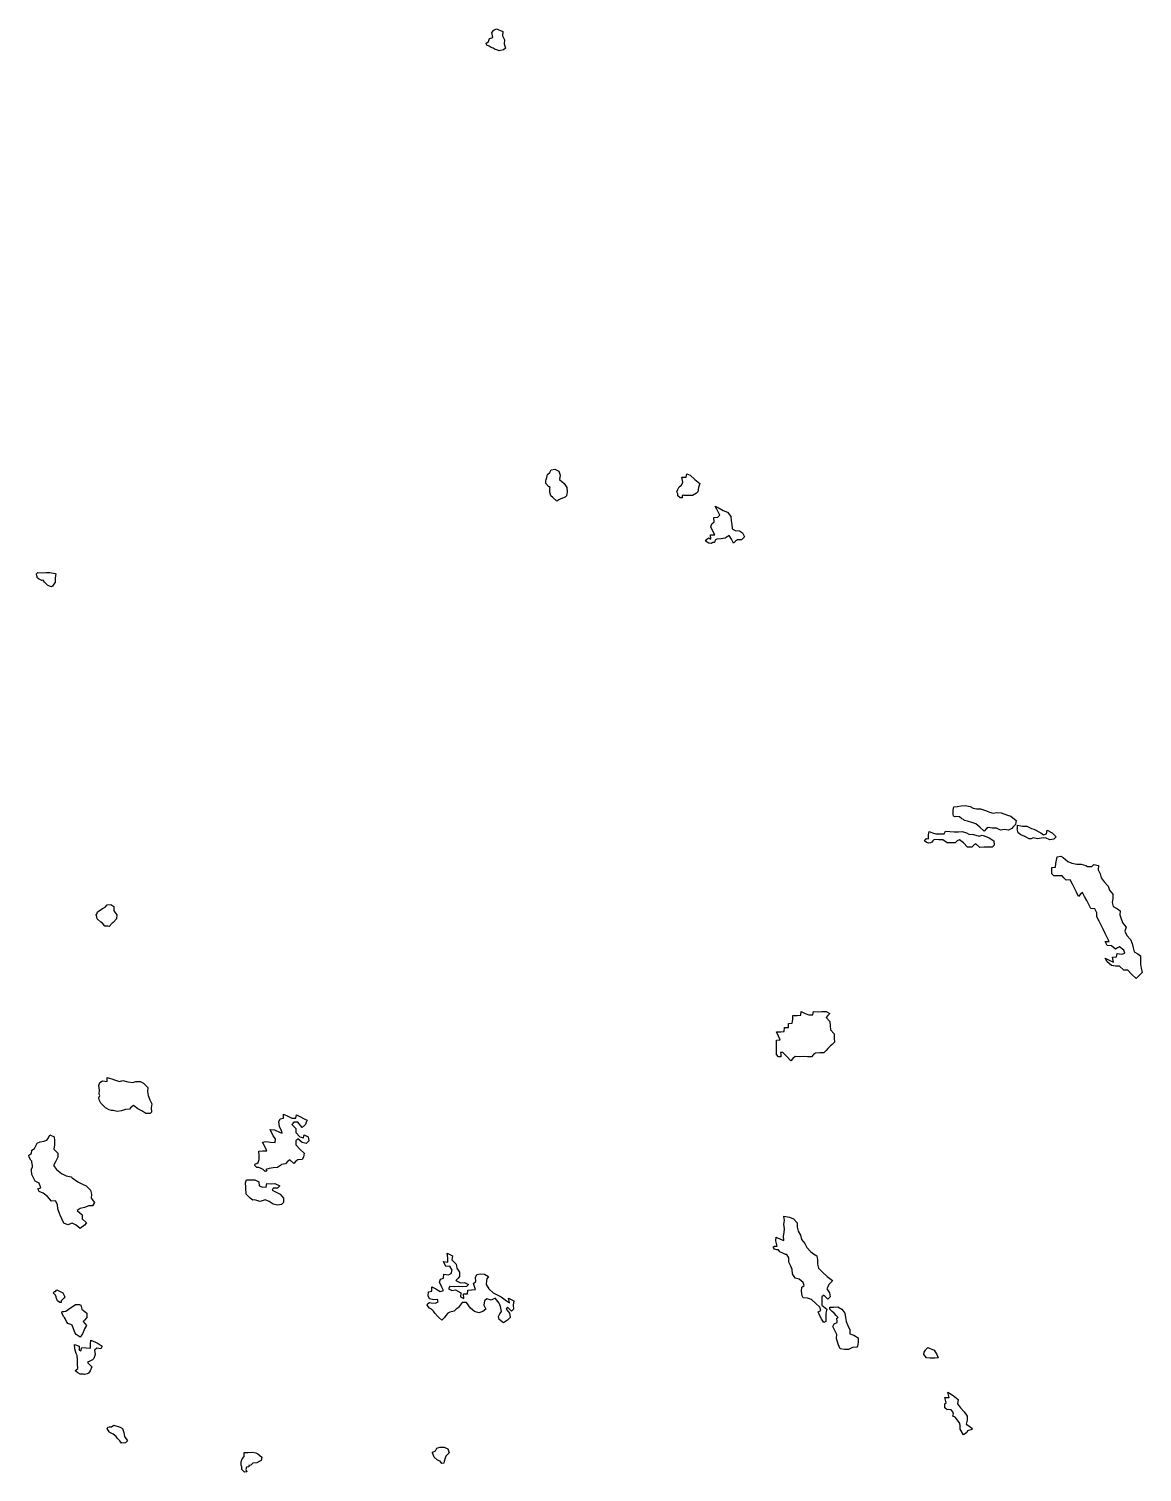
# Model space of a CAD drawing. Extents: x 450006 to 454999, y 6465006 to 6474995.
# Drawn here: x 454430 to 454972, y 6465006 to 6465708 of the extents above; entities that cross this region are included whole.
import ezdxf

# ---------------------------------------------------------------- set-up
doc = ezdxf.new("R2010")
doc.units = 0

msp = doc.modelspace()

# ---------------------------------------------------------------- linework, layer by layer
at = {"layer": '1010'}
for points in [[(454653, 6465700.5), (454652.54, 6465701), (454652.58, 6465701.4), (454653, 6465701.56), (454653.78, 6465702.2), (454654.32, 6465703.66), (454655.8, 6465704.18), (454655.38, 6465706.6), (454656.32, 6465707.66), (454657.62, 6465708.36), (454660.66, 6465707), (454660.62, 6465705), (454661.58, 6465703), (454661.34, 6465701), (454662, 6465699), (454661, 6465698.18), (454659, 6465697.62), (454657.86, 6465698.12), (454657, 6465698.24), (454655.96, 6465699), (454655, 6465699.32), (454654.12, 6465699.86), (454653, 6465700.5), (454653, 6465700.5)], [(454683, 6465485.62), (454681.62, 6465487), (454681.62, 6465488.36), (454681.78, 6465489), (454682.12, 6465489.86), (454682.52, 6465491.46), (454683.64, 6465492.34), (454684.3, 6465493.68), (454686, 6465493.98), (454687.96, 6465493), (454688.58, 6465491), (454688.38, 6465489), (454690.56, 6465487), (454691.84, 6465485), (454692.1, 6465483), (454691.66, 6465481), (454691, 6465480.28), (454689, 6465479.5), (454687.98, 6465479), (454687, 6465478.42), (454685, 6465480.22), (454684.14, 6465481), (454683.76, 6465482.22), (454683.58, 6465483), (454683.58, 6465484.4), (454683.76, 6465485), (454683, 6465485.62), (454683, 6465485.62)], [(454747, 6465480), (454746, 6465481), (454746, 6465481.98), (454745.4, 6465483), (454745.9, 6465484.08), (454746.56, 6465485.42), (454747.76, 6465486.22), (454748.36, 6465487.62), (454747.92, 6465490.06), (454749.92, 6465490.06), (454750.32, 6465491.66), (454751.98, 6465491), (454754.14, 6465489), (454756.66, 6465487), (454756.02, 6465485), (454755.7, 6465483), (454755, 6465482.34), (454753, 6465481.24), (454751, 6465481.2), (454750.74, 6465481.24), (454749, 6465481.24), (454748.58, 6465481.4), (454747.98, 6465481), (454747.98, 6465480), (454747, 6465480), (454747, 6465480)], [(454761, 6465457.9), (454759.46, 6465459), (454760, 6465459.98), (454761, 6465460.52), (454762, 6465459.98), (454761.88, 6465462.1), (454763.92, 6465462.06), (454763, 6465463.82), (454762.06, 6465465.92), (454762.54, 6465467.44), (454763.56, 6465468.42), (454763.54, 6465470.44), (454765.42, 6465470.56), (454766.36, 6465471.62), (454765, 6465474.56), (454764.04, 6465475.94), (454765.98, 6465475), (454768.04, 6465473.94), (454770.1, 6465473), (454771.66, 6465471), (454771.88, 6465469), (454772.26, 6465467), (454772.46, 6465465), (454773.92, 6465464.06), (454776, 6465463.98), (454777.38, 6465463), (454778.4, 6465461), (454777, 6465459.58), (454775, 6465459.58), (454773.98, 6465459), (454773, 6465458), (454772, 6465459.98), (454771, 6465461.66), (454769.98, 6465461), (454769, 6465460.32), (454767, 6465460), (454765, 6465459.92), (454764.34, 6465459.64), (454763.98, 6465459), (454763.74, 6465458.24), (454763, 6465458.32), (454762.22, 6465457.76), (454761, 6465457.9), (454761, 6465457.9)], [(454435, 6465440.36), (454434.14, 6465441), (454433.92, 6465442.06), (454433.72, 6465443), (454434.3, 6465443.68), (454436.54, 6465443.44), (454438.3, 6465443.68), (454440.26, 6465443.72), (454442.86, 6465443.12), (454443.18, 6465443), (454443, 6465442), (454442.74, 6465441), (454442.8, 6465439), (454441.54, 6465437), (454441, 6465436.76), (454440, 6465437), (454439, 6465437.52), (454437.52, 6465439), (454437, 6465440), (454436.22, 6465439.76), (454435, 6465440.36), (454435, 6465440.36)], [(454881, 6465324.8), (454880.16, 6465325), (454880, 6465325.98), (454880, 6465327), (454880, 6465327.98), (454880.32, 6465329.66), (454882.16, 6465329.82), (454883.88, 6465330.1), (454885.8, 6465330.18), (454888.18, 6465329.8), (454889.76, 6465329), (454891.36, 6465328.62), (454893.34, 6465328.64), (454896.28, 6465327.7), (454897.64, 6465327), (454899.5, 6465326.48), (454901.2, 6465326.78), (454903.3, 6465326.68), (454906.42, 6465325.56), (454908.08, 6465325), (454910.66, 6465323), (454910.26, 6465321), (454909, 6465319.66), (454908.52, 6465319), (454907, 6465318.2), (454905, 6465318.5), (454903, 6465318.3), (454901, 6465319.22), (454899, 6465319.18), (454897, 6465319.46), (454896.16, 6465319), (454895, 6465317.7), (454893, 6465319.7), (454891, 6465321.28), (454889, 6465322), (454887, 6465322.64), (454885.52, 6465323), (454885, 6465323.46), (454884.16, 6465323.82), (454883, 6465324.8), (454881.12, 6465324.86), (454881, 6465324.8), (454881, 6465324.8)], [(454867, 6465312.16), (454866.08, 6465313), (454866.34, 6465313.64), (454867, 6465314.1), (454868, 6465313.98), (454867.96, 6465316.02), (454868.32, 6465317.66), (454869.98, 6465317), (454871.52, 6465316.46), (454873.58, 6465316.4), (454875.56, 6465316.42), (454876.18, 6465317.8), (454878.36, 6465317.62), (454880.5, 6465317.48), (454882.62, 6465317.36), (454884.36, 6465317.62), (454886.5, 6465317), (454887.64, 6465316.34), (454889.86, 6465316.12), (454892.64, 6465315.34), (454894.12, 6465315.86), (454896.42, 6465315), (454897.54, 6465314.44), (454899.84, 6465313), (454899.98, 6465311), (454899, 6465310), (454897, 6465310), (454895, 6465310), (454893, 6465309.86), (454891, 6465311.62), (454889.98, 6465311), (454889, 6465310), (454887, 6465310), (454885, 6465312), (454883, 6465313.52), (454881.98, 6465313), (454881, 6465312), (454879, 6465312), (454877, 6465312), (454875, 6465313.58), (454873, 6465313.52), (454871, 6465313.7), (454870.52, 6465313.46), (454870.1, 6465313), (454869.62, 6465312.36), (454869, 6465312.08), (454868.02, 6465311.96), (454867, 6465312.16), (454867, 6465312.16)], [(454913, 6465315.92), (454911.62, 6465317), (454911.12, 6465318.86), (454911.26, 6465319), (454911.28, 6465320.7), (454913.8, 6465320.18), (454915.88, 6465320.1), (454918.16, 6465319), (454919.32, 6465318.66), (454922.66, 6465317), (454924, 6465315.98), (454925.46, 6465316.52), (454925.76, 6465318.22), (454928.22, 6465317), (454930.06, 6465315), (454929, 6465313.88), (454927, 6465313.46), (454925, 6465314.42), (454923, 6465314.3), (454921, 6465313.94), (454919, 6465314.46), (454917.9, 6465314.08), (454917, 6465314.04), (454915.2, 6465315), (454915, 6465315.16), (454914.86, 6465315.12), (454913, 6465315.92), (454913, 6465315.92)], [(454929, 6465296), (454928, 6465297), (454928, 6465297.98), (454928, 6465299), (454928, 6465299.98), (454929.82, 6465300.16), (454930, 6465301.98), (454930.3, 6465303.68), (454930.66, 6465305.32), (454932.46, 6465305.52), (454933.52, 6465305), (454935.84, 6465303), (454937.8, 6465302.18), (454940.24, 6465301.74), (454942.34, 6465301.64), (454944.56, 6465301), (454945.38, 6465300.6), (454947.48, 6465300.5), (454948.5, 6465301.48), (454950.66, 6465301), (454950.56, 6465299), (454951.62, 6465297), (454952.08, 6465295), (454953.54, 6465293), (454955.38, 6465291), (454956.08, 6465289), (454957.74, 6465287), (454957.7, 6465285), (454957.4, 6465283), (454957.92, 6465281), (454960.04, 6465279.94), (454961.28, 6465279), (454961.16, 6465277), (454961.8, 6465275), (454962.64, 6465273), (454964.18, 6465271), (454963.48, 6465269), (454964.54, 6465267), (454966.26, 6465265), (454967.18, 6465263), (454967.56, 6465261), (454968.04, 6465259), (454969.94, 6465258.04), (454971.14, 6465257), (454971.18, 6465255), (454971.16, 6465253), (454971.48, 6465251), (454971.98, 6465249), (454971, 6465248), (454969.98, 6465247), (454969, 6465246), (454967, 6465248), (454965, 6465250), (454963, 6465250.12), (454961, 6465252), (454959, 6465252.1), (454957, 6465252.42), (454955, 6465254.16), (454954, 6465255.98), (454955.98, 6465255), (454958, 6465253.98), (454957.6, 6465256.38), (454959.46, 6465256.52), (454959.8, 6465258.18), (454962.12, 6465257.86), (454963.6, 6465258.38), (454963, 6465259.88), (454961, 6465261.38), (454959.98, 6465261), (454959, 6465260.34), (454957, 6465261.9), (454955, 6465262), (454954, 6465263.98), (454955.9, 6465264.08), (454955, 6465266), (454954, 6465267.98), (454953, 6465270), (454952, 6465271.98), (454951, 6465274), (454950, 6465275.98), (454950, 6465277.98), (454949, 6465279.9), (454947, 6465280.04), (454946, 6465281.98), (454945, 6465284), (454944, 6465285.98), (454943, 6465287.82), (454941.98, 6465287), (454941, 6465286), (454940, 6465287.98), (454939, 6465290), (454938, 6465291.98), (454937, 6465294), (454935, 6465293.86), (454933.86, 6465295), (454933, 6465296), (454931.98, 6465296), (454931, 6465296), (454929.98, 6465296), (454929, 6465296), (454929, 6465296)], [(454463, 6465276.1), (454462.76, 6465277), (454462.76, 6465277.22), (454463, 6465277.36), (454463.46, 6465278.52), (454464.68, 6465279.3), (454465.86, 6465280.12), (454467.2, 6465280.78), (454468.06, 6465281.92), (454469.92, 6465282.06), (454471.4, 6465281), (454471.4, 6465279), (454472.78, 6465277), (454472.66, 6465275), (454471, 6465273.32), (454470.58, 6465273), (454469, 6465271.4), (454468.44, 6465271.54), (454467, 6465271.54), (454465.84, 6465273), (454465, 6465273.44), (454463.3, 6465275), (454463, 6465276.1), (454463, 6465276.1)], [(454795, 6465207.94), (454793.94, 6465209), (454793.94, 6465210.04), (454794, 6465211), (454794, 6465211.98), (454794, 6465213.98), (454793.96, 6465216.02), (454795.8, 6465216.18), (454795, 6465218), (454794, 6465219.98), (454796, 6465219.98), (454797.7, 6465220.28), (454797.86, 6465222.12), (454799.76, 6465222.22), (454799.84, 6465224.14), (454801.66, 6465224.32), (454802, 6465225.98), (454802, 6465227.98), (454804, 6465227.98), (454805.8, 6465228.18), (454806, 6465229.98), (454807.98, 6465229), (454809.7, 6465228.28), (454811.6, 6465228.38), (454812, 6465229.98), (454814.2, 6465229.78), (454816, 6465229.98), (454818.08, 6465229.9), (454819.98, 6465229), (454819, 6465228), (454818.22, 6465227), (454819.98, 6465225), (454820.16, 6465223), (454820.34, 6465221), (454822.04, 6465219), (454822.1, 6465217), (454822.16, 6465215), (454821, 6465213.82), (454820.04, 6465213), (454819, 6465211.94), (454818.12, 6465211), (454817, 6465209.86), (454815, 6465209.9), (454813, 6465209.68), (454812.04, 6465209), (454811, 6465207.94), (454809, 6465207.86), (454807, 6465208), (454805, 6465207.94), (454803, 6465208), (454801.98, 6465207), (454801, 6465206), (454799, 6465208), (454798, 6465209), (454797, 6465210), (454795.98, 6465210), (454796.04, 6465209), (454796.04, 6465207.94), (454795, 6465207.94), (454795, 6465207.94)], [(454465, 6465185.32), (454464.16, 6465187), (454464.1, 6465187.88), (454464.46, 6465189), (454464.2, 6465189.78), (454464.3, 6465191.68), (454464.06, 6465193.92), (454464.58, 6465195.4), (454465.76, 6465196.22), (454468.12, 6465195.86), (454468.1, 6465197.88), (454470.82, 6465197), (454471.12, 6465196.86), (454474.04, 6465195.94), (454475.66, 6465196.32), (454478.22, 6465195.76), (454480.54, 6465195.44), (454482.04, 6465195.94), (454484.12, 6465195.86), (454485.84, 6465195), (454487.82, 6465193), (454487.74, 6465191), (454488.04, 6465189), (454488.86, 6465187), (454489.86, 6465185), (454489.56, 6465183), (454489.64, 6465181), (454489, 6465180.32), (454487, 6465180.3), (454485, 6465181.56), (454483, 6465182.5), (454481, 6465184.18), (454479.38, 6465183), (454479, 6465182.46), (454477, 6465182.2), (454475, 6465181.62), (454473, 6465181.32), (454471, 6465181.8), (454470.22, 6465181.76), (454469, 6465182.08), (454467.32, 6465183), (454467, 6465183.36), (454465.36, 6465185), (454465, 6465185.32), (454465, 6465185.32)], [(454541, 6465154), (454540, 6465155), (454540.14, 6465155.84), (454541, 6465155.98), (454541.58, 6465156.4), (454542.14, 6465157.84), (454542.06, 6465159.92), (454541.96, 6465162.02), (454543.9, 6465162.08), (454545.8, 6465162.18), (454545, 6465163.88), (454543.7, 6465166.28), (454545.38, 6465166.6), (454547.62, 6465166.36), (454549.82, 6465166.16), (454550, 6465167.98), (454549, 6465169.46), (454547.46, 6465172.52), (454549.62, 6465172.36), (454552.36, 6465171), (454553.34, 6465170.64), (454553, 6465171.8), (454551.96, 6465174.02), (454551.68, 6465176.3), (454552.36, 6465177.62), (454554, 6465177.98), (454554, 6465179.98), (454555.98, 6465179), (454558, 6465177.98), (454560, 6465177.98), (454560.28, 6465179.7), (454561.58, 6465179), (454564.4, 6465177.58), (454565.54, 6465177), (454565, 6465176), (454564.58, 6465175), (454563, 6465173.4), (454561, 6465176), (454559, 6465176), (454557.98, 6465175), (454559.98, 6465173), (454559.98, 6465171), (454561.98, 6465169), (454563.62, 6465168.36), (454564.08, 6465169.9), (454565.98, 6465169), (454566.36, 6465167), (454565, 6465165.62), (454563, 6465166.1), (454561, 6465168), (454559.98, 6465167), (454559.98, 6465165), (454561.98, 6465163), (454563.98, 6465161), (454563.76, 6465159), (454563, 6465157.82), (454561, 6465157.76), (454559.98, 6465157), (454559, 6465156), (454557, 6465157.76), (454556.14, 6465157), (454555, 6465155.84), (454553, 6465155.42), (454552.44, 6465155), (454551, 6465154.06), (454549, 6465153.78), (454547, 6465153.54), (454545.4, 6465153), (454545.8, 6465152.18), (454545, 6465152), (454544, 6465153), (454543, 6465153.58), (454541.98, 6465154), (454541, 6465154), (454541, 6465154)], [(454431, 6465157.5), (454430.08, 6465159), (454429.98, 6465160), (454431, 6465160.7), (454431.2, 6465160.78), (454431.48, 6465162.5), (454432.66, 6465163.32), (454433.4, 6465164.58), (454434.1, 6465165.88), (454435.48, 6465166.5), (454437.22, 6465166.76), (454438.66, 6465167.32), (454439.46, 6465168.52), (454440.14, 6465169.84), (454442.36, 6465169), (454442.5, 6465167), (454442.42, 6465165), (454442.18, 6465163), (454444.1, 6465161), (454444.02, 6465159), (454443.16, 6465157), (454443, 6465156.8), (454441.9, 6465155), (454443.38, 6465153), (454445.88, 6465151), (454448.06, 6465149.92), (454450.58, 6465149.4), (454451.12, 6465149), (454453.9, 6465147), (454456.04, 6465145.94), (454457.94, 6465145), (454460.06, 6465143), (454460.54, 6465141), (454460.24, 6465139), (454462, 6465137), (454461, 6465135.28), (454459, 6465135.3), (454458.32, 6465135), (454457, 6465134.48), (454455, 6465133.98), (454453.48, 6465133), (454455.9, 6465131), (454455.96, 6465129), (454458.1, 6465127), (454457, 6465125.98), (454455.8, 6465125), (454455, 6465124.22), (454453, 6465125.98), (454451, 6465126.84), (454449, 6465126.08), (454447, 6465126.86), (454446.82, 6465127.16), (454445.14, 6465130.84), (454445, 6465131.12), (454444.06, 6465133.92), (454443.96, 6465136.02), (454443, 6465137.8), (454441, 6465137.66), (454439, 6465139.94), (454437, 6465141.46), (454435, 6465142.3), (454434.3, 6465143.68), (454435.84, 6465144.14), (454435, 6465146.44), (454433, 6465147.42), (454431.42, 6465150.56), (454431.24, 6465152.74), (454431.16, 6465153), (454431.82, 6465154.16), (454431.7, 6465155), (454431.4, 6465156.58), (454431.36, 6465157), (454431, 6465157.5), (454431, 6465157.5)], [(454537, 6465139.76), (454535.76, 6465141), (454535.76, 6465142.22), (454535.56, 6465143), (454535.56, 6465144.42), (454535.42, 6465146.56), (454536, 6465147.98), (454538, 6465147.98), (454540, 6465147.98), (454541.98, 6465147), (454542.14, 6465145), (454543.42, 6465144.56), (454545.48, 6465144.5), (454545.8, 6465146.18), (454548, 6465145.98), (454549.76, 6465146.22), (454552.22, 6465145), (454551, 6465144), (454549, 6465144), (454548.5, 6465143), (454549.68, 6465142.3), (454552.3, 6465141), (454553.98, 6465139), (454553.98, 6465137), (454553, 6465136), (454551, 6465135.7), (454549, 6465136.18), (454547, 6465137.5), (454545, 6465138.18), (454543, 6465137.62), (454542.46, 6465137.52), (454541, 6465137.88), (454539.66, 6465138.32), (454539, 6465138.02), (454537.74, 6465139), (454537, 6465139.76), (454537, 6465139.76)], [(454793, 6465114.28), (454792.5, 6465115), (454792.56, 6465115.42), (454793, 6465115.76), (454794.22, 6465115.76), (454793.7, 6465118.28), (454793.84, 6465120.14), (454796.3, 6465119), (454797.46, 6465118.52), (454797.44, 6465120.54), (454797.7, 6465122.28), (454797.82, 6465124.16), (454797.54, 6465126.44), (454797.8, 6465128.18), (454797.6, 6465130.38), (454800.24, 6465129.74), (454802.28, 6465129), (454804.1, 6465127), (454804.08, 6465125), (454804.54, 6465123), (454805.6, 6465121), (454806.16, 6465119), (454807.76, 6465117), (454808.66, 6465115), (454810.66, 6465113), (454812, 6465111.98), (454813.66, 6465111), (454813.98, 6465109), (454813.98, 6465107), (454814.38, 6465105), (454816.32, 6465103), (454818.66, 6465101), (454820, 6465099.98), (454821.22, 6465099), (454821, 6465098.66), (454819.42, 6465097), (454819, 6465095.82), (454818.54, 6465095), (454819.8, 6465093), (454820.08, 6465091), (454819, 6465089.9), (454817, 6465091.84), (454815.98, 6465091), (454815.96, 6465089), (454815.98, 6465087), (454818.44, 6465085), (454817.94, 6465083), (454817.94, 6465081), (454817.98, 6465079), (454817, 6465078.46), (454816, 6465079.98), (454815, 6465081.82), (454814.26, 6465083.72), (454815.54, 6465084.44), (454815, 6465086), (454813, 6465087.94), (454811, 6465089.68), (454809, 6465090.32), (454807, 6465090.58), (454806.5, 6465091.48), (454806.2, 6465093.78), (454806.3, 6465095.68), (454807.5, 6465096.48), (454807, 6465097.94), (454805, 6465099.7), (454803, 6465100.1), (454801.82, 6465102.16), (454801.64, 6465104.34), (454801, 6465106), (454800, 6465107.98), (454800, 6465109.98), (454799, 6465111.68), (454798.36, 6465111.62), (454797, 6465112.3), (454795.62, 6465113), (454795, 6465113.9), (454794.08, 6465113.9), (454793, 6465114.28), (454793, 6465114.28)], [(454625, 6465085.56), (454623.82, 6465087), (454624.16, 6465087.82), (454625, 6465088.2), (454625.84, 6465088.14), (454628, 6465087.98), (454629.32, 6465088.66), (454629, 6465089.68), (454627, 6465089.5), (454625, 6465090.04), (454624.42, 6465091.56), (454624.58, 6465093.4), (454626.18, 6465093.8), (454626.1, 6465095.88), (454628.14, 6465095), (454630.3, 6465093.68), (454631.9, 6465094.08), (454631, 6465095.7), (454629.86, 6465098.12), (454630.34, 6465099.64), (454631.9, 6465100.08), (454631.94, 6465102.04), (454634.32, 6465101.66), (454635.54, 6465102.44), (454636, 6465103.98), (454635, 6465106), (454633, 6465105.82), (454631.82, 6465108.16), (454634, 6465107.98), (454634, 6465109.98), (454633.7, 6465112.28), (454636.28, 6465111), (454635.98, 6465109), (454637.98, 6465107), (454638.3, 6465105), (454639.68, 6465103), (454639.62, 6465101), (454639, 6465100.14), (454637.88, 6465099), (454640.1, 6465097.88), (454642.02, 6465097.96), (454643.98, 6465097), (454643, 6465096), (454641, 6465095.9), (454639, 6465096), (454637, 6465095.82), (454635, 6465096.08), (454634.32, 6465095), (454635.94, 6465094.04), (454637.62, 6465094.36), (454640.36, 6465093), (454640.08, 6465091), (454641.78, 6465090.2), (454641.54, 6465092.44), (454643.56, 6465092.42), (454643.76, 6465094.22), (454645.52, 6465094.46), (454647.44, 6465094.54), (454647, 6465096), (454646.46, 6465097.52), (454647.52, 6465098.46), (454647.46, 6465100.52), (454648.08, 6465101.9), (454649.78, 6465102.2), (454651.86, 6465102.12), (454653.68, 6465101), (454653, 6465099.86), (454652.76, 6465099), (454652.6, 6465097), (454653.98, 6465095), (454655.98, 6465093), (454658, 6465091.98), (454659.98, 6465091), (454662.46, 6465089), (454663.9, 6465088.08), (454663.52, 6465090.46), (454666.16, 6465089), (454665.82, 6465087), (454665.98, 6465085), (454665, 6465084), (454663, 6465086), (454662.4, 6465085), (454663.98, 6465083), (454664.38, 6465081), (454663, 6465079.6), (454661.98, 6465079), (454661, 6465078.3), (454659, 6465080), (454658.6, 6465081.38), (454659.24, 6465082.74), (454660.08, 6465083.9), (454659.58, 6465086.4), (454659, 6465088), (454657, 6465090.4), (454655, 6465089.34), (454653, 6465090.04), (454651.86, 6465089), (454651.56, 6465087), (454652.46, 6465085), (454651, 6465083.96), (454649, 6465083.2), (454647, 6465083.86), (454645, 6465085.52), (454643, 6465088.24), (454641, 6465088.3), (454640.02, 6465087), (454639, 6465085.7), (454637.94, 6465085), (454637, 6465084), (454635, 6465083.64), (454633.98, 6465083), (454633, 6465082), (454632.36, 6465081), (454631, 6465079.62), (454629.62, 6465081), (454629, 6465081.56), (454627.56, 6465083), (454627, 6465084), (454626, 6465085), (454625, 6465085.56), (454625, 6465085.56)], [(454443, 6465091.88), (454441.88, 6465093), (454442.42, 6465093.56), (454443, 6465093.58), (454443.58, 6465094.4), (454446.5, 6465093), (454447.52, 6465091), (454447, 6465090.46), (454445.78, 6465089), (454445.68, 6465088.3), (454445, 6465088.2), (454443.84, 6465089), (454443.32, 6465090.66), (454443.22, 6465091), (454443, 6465091.88), (454443, 6465091.88)], [(454447, 6465081.36), (454445.98, 6465083), (454446.14, 6465083.84), (454447, 6465083.9), (454447.94, 6465084.04), (454449.18, 6465084.8), (454450.28, 6465085.7), (454451.54, 6465086.44), (454452.72, 6465087.26), (454454.62, 6465087.36), (454455.34, 6465087), (454455.82, 6465085), (454458.28, 6465083), (454458.22, 6465081), (454457, 6465079.64), (454456.38, 6465079), (454458.02, 6465077), (454457, 6465075.44), (454456.86, 6465075), (454456.12, 6465073), (454455, 6465071.34), (454453, 6465072.66), (454452.56, 6465073.42), (454451.18, 6465076.8), (454451, 6465077.18), (454450.4, 6465077.58), (454449, 6465078.04), (454448.26, 6465079), (454447.76, 6465080.22), (454447.36, 6465081), (454447, 6465081.36), (454447, 6465081.36)], [(454821, 6465083.96), (454819.86, 6465085), (454820, 6465085.98), (454821, 6465085.92), (454821.92, 6465086.06), (454823.8, 6465086.18), (454825.84, 6465085), (454827.24, 6465083), (454827.54, 6465081), (454827.92, 6465079), (454828.66, 6465077), (454829.6, 6465075), (454829.72, 6465073), (454831.62, 6465072.36), (454833.7, 6465071), (454833.78, 6465069), (454833.36, 6465067), (454833, 6465066.56), (454831, 6465066.34), (454829, 6465065.44), (454827, 6465065.38), (454825, 6465065.72), (454823.94, 6465068.04), (454823.2, 6465070.78), (454823.34, 6465072.64), (454823, 6465073.32), (454821.32, 6465076.66), (454822.04, 6465077.94), (454823.46, 6465078.52), (454823.48, 6465079), (454823.4, 6465080.58), (454824, 6465081), (454823, 6465082), (454822.08, 6465083), (454821, 6465083.96), (454821, 6465083.96)], [(454453, 6465054.66), (454452.48, 6465055), (454452.76, 6465055.22), (454453, 6465055.48), (454453.84, 6465056.14), (454453.66, 6465058.32), (454453.6, 6465060.38), (454453.5, 6465062.48), (454453, 6465063.44), (454452.34, 6465065.64), (454452.14, 6465067.84), (454454.52, 6465067), (454454.54, 6465065), (454455.32, 6465064.66), (454455.7, 6465066.28), (454457.82, 6465066.16), (454460, 6465065.98), (454460, 6465067.98), (454460.08, 6465069.9), (454462.36, 6465069), (454463.66, 6465068.32), (454465.74, 6465067), (454465, 6465065.66), (454463, 6465066), (454461.98, 6465065), (454462.18, 6465063), (454461.6, 6465061), (454461, 6465060.3), (454459, 6465059.42), (454458.56, 6465059), (454460.56, 6465057), (454459.84, 6465055), (454459, 6465053.94), (454458.4, 6465053.58), (454457, 6465053.22), (454456.6, 6465053.38), (454455, 6465053.44), (454453.9, 6465054.08), (454453, 6465054.66), (454453, 6465054.66)], [(454867, 6465061.4), (454865.62, 6465063), (454865.9, 6465064.08), (454866.48, 6465065), (454866.64, 6465065.34), (454867.66, 6465066.32), (454870.78, 6465065), (454872, 6465063), (454872.64, 6465061.34), (454871, 6465061.24), (454870.82, 6465061.16), (454869, 6465061.16), (454868.8, 6465061.18), (454867, 6465061.4), (454867, 6465061.4)], [(454877, 6465036), (454876, 6465037), (454876, 6465037.98), (454876, 6465039), (454876.64, 6465039.34), (454876, 6465041.98), (454877.96, 6465042.02), (454877.32, 6465044.66), (454879.98, 6465043), (454882.36, 6465041), (454882.04, 6465039), (454883.58, 6465037), (454885.36, 6465035), (454886.82, 6465033), (454886.82, 6465031), (454886.28, 6465029), (454888.14, 6465027.84), (454889.24, 6465027), (454889, 6465026.48), (454887, 6465025.82), (454886.62, 6465025), (454885, 6465023.8), (454883.44, 6465026.54), (454883.46, 6465028.52), (454883, 6465029.64), (454881, 6465032.52), (454879.88, 6465033), (454880.1, 6465033.88), (454879.86, 6465035), (454879, 6465035.96), (454877.76, 6465036.22), (454877, 6465036), (454877, 6465036)], [(454469, 6465025.36), (454468.06, 6465027), (454468.36, 6465027.62), (454469, 6465027.76), (454470.2, 6465027.78), (454471.36, 6465028.62), (454474.4, 6465027.58), (454475.54, 6465027), (454476.16, 6465025), (454476.62, 6465023), (454478.06, 6465021), (454477, 6465020.02), (454475, 6465019.86), (454474.26, 6465021), (454473, 6465022.24), (454472.52, 6465023), (454471, 6465024.16), (454469.46, 6465025), (454469, 6465025.36), (454469, 6465025.36)], [(454535, 6465005.68), (454533.68, 6465007), (454533.68, 6465008.3), (454533.36, 6465009), (454533.36, 6465010.62), (454533.84, 6465012.14), (454534.74, 6465013.24), (454534.74, 6465015.24), (454536.82, 6465015.16), (454538.64, 6465015.34), (454540.46, 6465015), (454541.42, 6465014.56), (454543.34, 6465013), (454543, 6465011.42), (454542.48, 6465011), (454541, 6465010.26), (454539, 6465010.04), (454538.06, 6465009), (454537.12, 6465008.86), (454537, 6465008.32), (454535.92, 6465008.06), (454535.54, 6465007), (454536.14, 6465005.84), (454535, 6465005.68), (454535, 6465005.68)], [(454627, 6465013.82), (454626.48, 6465015), (454626.56, 6465015.42), (454627, 6465015.5), (454627.88, 6465016.1), (454628.66, 6465017.32), (454630.12, 6465017.86), (454632.14, 6465017.84), (454633.92, 6465017), (454634.58, 6465015), (454633, 6465013.38), (454632.82, 6465013), (454632.16, 6465011), (454631.96, 6465010.02), (454631, 6465009.82), (454630.28, 6465011), (454629, 6465011.52), (454627.24, 6465013), (454627, 6465013.82), (454627, 6465013.82)]]:
    msp.add_lwpolyline(points, dxfattribs=at)

doc.saveas('drawing.dxf')
